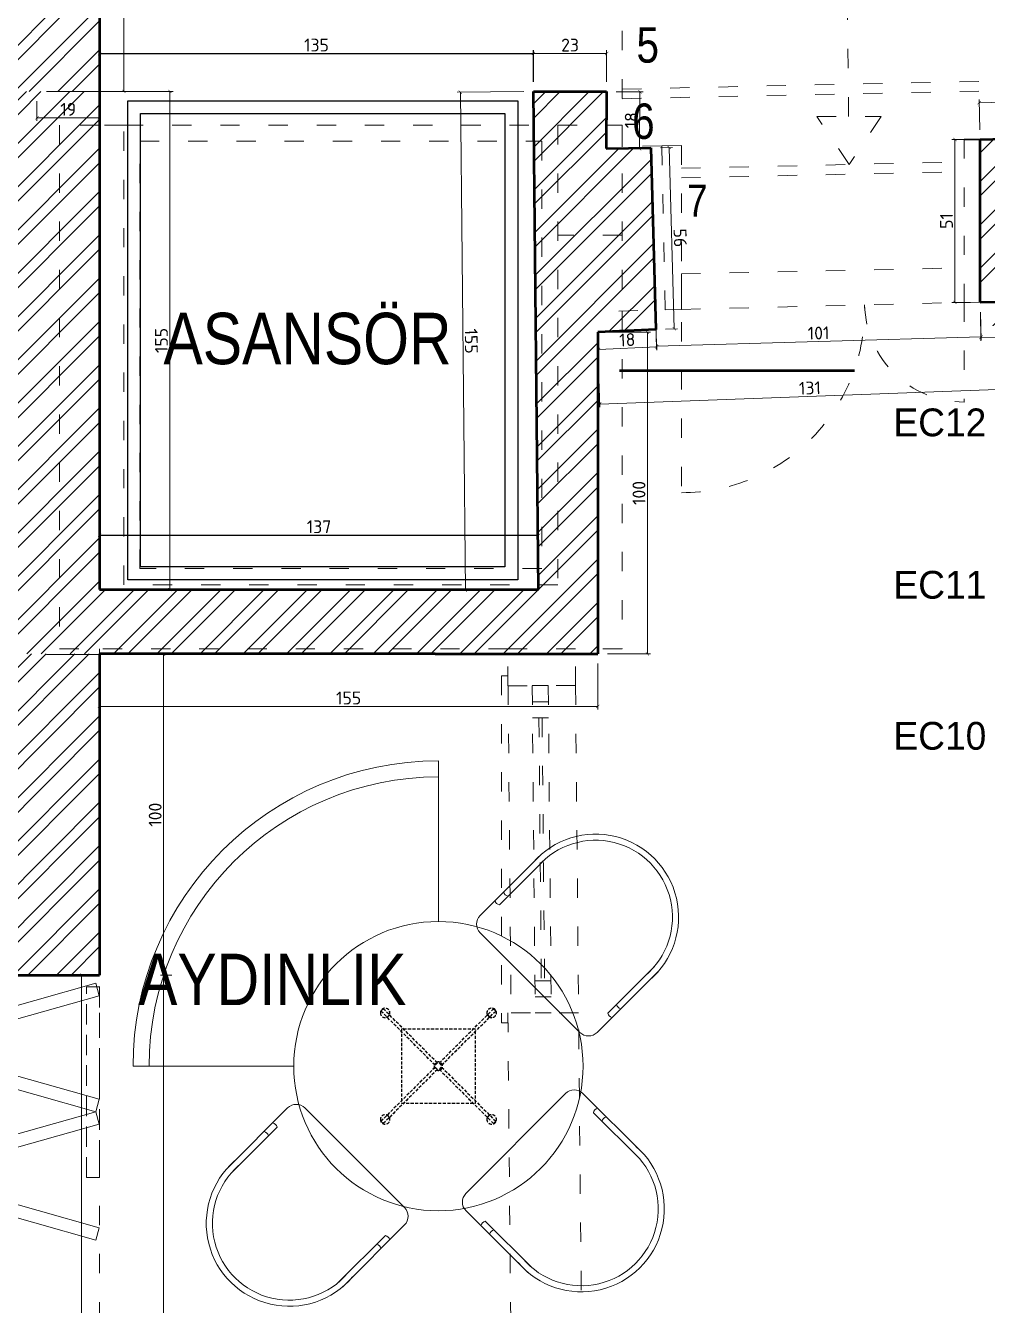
# Model space of a CAD drawing. Header units: inches. Extents: x -10121 to 9010, y 58067 to 62726.
# Drawn here: x 2100.6 to 2399.9, y 61036 to 61434.3 of the extents above; entities that cross this region are included whole.
import ezdxf
from ezdxf.enums import TextEntityAlignment as Align

# ---------------------------------------------------------------- set-up
doc = ezdxf.new("R2010")
doc.units = ezdxf.units.IN
for name, pattern in [('ACAD_ISO03W100', [30, 12, -18]), ('HIDDEN', [9.525, 6.35, -3.175]), ('HIDDEN2', [4.7625, 3.175, -1.5875])]:
    doc.linetypes.add(name, pattern=pattern)
for name, color, linetype, lineweight in [('A-DUVAR 0.20', 41, 'Continuous', 20), ('A-DUVAR 0.50', 40, 'Continuous', 50), ('Auto-Olcu', 33, 'Continuous', 15), ('Auto-Silik', 251, 'Continuous', 5), ('Auto-Silik_Cizgiler', 47, 'Continuous', 9), ('Auto-SilikCizgiler', 251, 'Continuous', 9), ('Auto-Tefris', 32, 'Continuous', 9), ('DOOR', 121, 'Continuous', 25), ('ELK', 1, 'Continuous', 35), ('MERDIVENLER', 30, 'Continuous', 25)]:
    doc.layers.add(name, color=color, linetype=linetype, lineweight=lineweight)
doc.layers.add('Auto-Hidden', color=8, linetype='HIDDEN2')
doc.layers.add('VİTRACONT', color=1, linetype='Continuous')
doc.styles.add('1-20', font='isocpeur.ttf', dxfattribs={"height": 4})
doc.styles.add('STYLE1', font='technic_.ttf')
doc.styles.add('TAKSİM', font='GOTHIC.TTF', dxfattribs={"height": 20})
doc.linetypes.add('BATTING', pattern='A,0.0001,-0.1,[134,ltypeshp.shx,S=0.1,R=0,X=-0.1,Y=0],-0.2,[134,ltypeshp.shx,S=0.1,R=180,X=0.1,Y=0],-0.1', length=0.4001)
doc.dimstyles.new('ölçü 1_20', dxfattribs={"dimtxt": 4, "dimasz": 1, "dimexe": 1, "dimexo": 3, "dimtad": 1, "dimdec": 0, "dimtxsty": '1-20', "dimblk": 'ARCHTICK', "dimcen": 1.5, "dimclrd": 256, "dimclre": 256, "dimclrt": 256, "dimadec": 0, "dimazin": 0, "dimtfac": 1, "dimtdec": 0, "dimtmove": 0, "dimatfit": 3, "dimldrblk": 'ARCHTICK', "dimfxl": 1, "dimlwd": -1, "dimlwe": -1, "dimarcsym": 0})

# ---------------------------------------------------------------- blocks, each defined once
blk = doc.blocks.new('_ARCHTICK')
at = {"color": 0, "linetype": 'ByBlock', "const_width": 0.15}
blk.add_lwpolyline([(-0.5, -0.5), (0.5, 0.5)], dxfattribs=at)
blk = doc.blocks.new('*D383')
at = {"layer": 'Auto-Olcu', "ltscale": 5, "transparency": 16777216}
for p, q in [((2397.68, 61345.16), (2397.84, 61336.23)), ((2409.42, 61345.37), (2409.59, 61336.44)), ((2409.57, 61337.44), (2397.82, 61337.23))]:
    blk.add_line(p, q, dxfattribs=at)
at = {"layer": 'DEFPOINTS', "color": 0, "ltscale": 5, "transparency": 16777216}
for p in [(2397.62, 61348.16), (2409.37, 61348.37), (2397.82, 61337.23)]:
    blk.add_point(p, dxfattribs=at)
at = {"layer": 'Auto-Olcu', "ltscale": 5, "transparency": 16777216}
for p, rotation in [((2397.82, 61337.23), 181.0545866306918), ((2409.57, 61337.44), 1.054586630691814)]:
    blk.add_blockref('_ARCHTICK', p, dxfattribs=dict(at, rotation=rotation))
at = {"layer": 'Auto-Olcu', "ltscale": 5, "transparency": 16777216, "insert": (2403.65, 61339.96), "char_height": 4, "attachment_point": 5, "rotation": 1.0546, "style": '1-20'}
blk.add_mtext('12', dxfattribs=at)
blk = doc.blocks.new('*D384')
at = {"layer": 'Auto-Olcu', "ltscale": 5, "transparency": 16777216}
for p, q in [((2397.71, 61345.16), (2397.95, 61336.42)), ((2296.68, 61342.3), (2296.92, 61333.56)), ((2397.93, 61337.42), (2296.9, 61334.56))]:
    blk.add_line(p, q, dxfattribs=at)
at = {"layer": 'DEFPOINTS', "color": 0, "ltscale": 5, "transparency": 16777216}
for p in [(2397.62, 61348.16), (2296.59, 61345.3), (2296.9, 61334.56)]:
    blk.add_point(p, dxfattribs=at)
at = {"layer": 'Auto-Olcu', "ltscale": 5, "transparency": 16777216}
for p, rotation in [((2397.93, 61337.42), 1.622024361104888), ((2296.9, 61334.56), 181.6220243611049)]:
    blk.add_blockref('_ARCHTICK', p, dxfattribs=dict(at, rotation=rotation))
at = {"layer": 'Auto-Olcu', "ltscale": 5, "transparency": 16777216, "insert": (2347.34, 61338.62), "char_height": 4, "attachment_point": 5, "rotation": 1.622, "style": '1-20'}
blk.add_mtext('101', dxfattribs=at)
blk = doc.blocks.new('*D385')
at = {"layer": 'Auto-Olcu', "ltscale": 5, "transparency": 16777216}
for p, q in [((2296.89, 61336.78), (2297.05, 61333.34)), ((2278.77, 61335.92), (2278.93, 61332.47)), ((2297.01, 61334.33), (2278.88, 61333.47))]:
    blk.add_line(p, q, dxfattribs=at)
at = {"layer": 'DEFPOINTS', "color": 0, "ltscale": 5, "transparency": 16777216}
for p in [(2278.63, 61338.91), (2296.75, 61339.77), (2278.88, 61333.47)]:
    blk.add_point(p, dxfattribs=at)
at = {"layer": 'Auto-Olcu', "ltscale": 5, "transparency": 16777216}
for p, rotation in [((2278.88, 61333.47), 182.7191437518302), ((2297.01, 61334.33), 2.719143751830266)]:
    blk.add_blockref('_ARCHTICK', p, dxfattribs=dict(at, rotation=rotation))
at = {"layer": 'Auto-Olcu', "ltscale": 5, "transparency": 16777216, "insert": (2287.82, 61336.53), "char_height": 4, "attachment_point": 5, "rotation": 2.7191, "style": '1-20'}
blk.add_mtext('18', dxfattribs=at)
blk = doc.blocks.new('*D386')
at = {"layer": 'Auto-Olcu', "ltscale": 5, "transparency": 16777216}
for p, q in [((2409.73, 61334.97), (2410.27, 61320.29)), ((2278.73, 61330.19), (2279.27, 61315.51)), ((2410.23, 61321.29), (2279.23, 61316.51))]:
    blk.add_line(p, q, dxfattribs=at)
at = {"layer": 'DEFPOINTS', "color": 0, "ltscale": 5, "transparency": 16777216}
for p in [(2409.63, 61337.97), (2278.63, 61333.19), (2279.23, 61316.51)]:
    blk.add_point(p, dxfattribs=at)
at = {"layer": 'Auto-Olcu', "ltscale": 5, "transparency": 16777216}
for p, rotation in [((2410.23, 61321.29), 2.089834020549919), ((2279.23, 61316.51), 182.0898340205499)]:
    blk.add_blockref('_ARCHTICK', p, dxfattribs=dict(at, rotation=rotation))
at = {"layer": 'Auto-Olcu', "ltscale": 5, "transparency": 16777216, "insert": (2344.64, 61321.52), "char_height": 4, "attachment_point": 5, "rotation": 2.0898, "style": '1-20'}
blk.add_mtext('131', dxfattribs=at)
blk = doc.blocks.new('*D387')
at = {"layer": 'Auto-Olcu', "ltscale": 5, "transparency": 16777216}
for p, q in [((2281.63, 61338.91), (2295.08, 61338.91)), ((2294.08, 61338.91), (2294.08, 61238.8)), ((2281.63, 61238.8), (2295.08, 61238.8))]:
    blk.add_line(p, q, dxfattribs=at)
at = {"layer": 'DEFPOINTS', "color": 0, "ltscale": 5, "transparency": 16777216}
for p in [(2278.63, 61338.91), (2278.63, 61238.8), (2294.08, 61238.8)]:
    blk.add_point(p, dxfattribs=at)
at = {"layer": 'Auto-Olcu', "ltscale": 5, "transparency": 16777216}
for p, rotation in [((2294.08, 61338.91), 90), ((2294.08, 61238.8), 270)]:
    blk.add_blockref('_ARCHTICK', p, dxfattribs=dict(at, rotation=rotation))
at = {"layer": 'Auto-Olcu', "ltscale": 5, "transparency": 16777216, "insert": (2291.45, 61288.86), "char_height": 4, "attachment_point": 5, "rotation": 90, "style": '1-20'}
blk.add_mtext('100', dxfattribs=at)
blk = doc.blocks.new('*D388')
at = {"layer": 'Auto-Olcu', "ltscale": 5, "transparency": 16777216}
for p, q in [((2123.62, 61235.8), (2123.62, 61221.42)), ((2278.63, 61235.8), (2278.63, 61221.42)), ((2278.63, 61222.42), (2123.62, 61222.42))]:
    blk.add_line(p, q, dxfattribs=at)
at = {"layer": 'DEFPOINTS', "color": 0, "ltscale": 5, "transparency": 16777216}
for p in [(2123.62, 61238.8), (2278.63, 61238.8), (2123.62, 61222.42)]:
    blk.add_point(p, dxfattribs=at)
at = {"layer": 'Auto-Olcu', "ltscale": 5, "transparency": 16777216, "rotation": 180}
blk.add_blockref('_ARCHTICK', (2123.62, 61222.42), dxfattribs=at)
at = {"layer": 'Auto-Olcu', "ltscale": 5, "transparency": 16777216}
blk.add_blockref('_ARCHTICK', (2278.63, 61222.42), dxfattribs=at)
at = {"layer": 'Auto-Olcu', "ltscale": 5, "transparency": 16777216, "insert": (2201.12, 61225.05), "char_height": 4, "attachment_point": 5, "style": '1-20'}
blk.add_mtext('155', dxfattribs=at)
blk = doc.blocks.new('*D389')
at = {"layer": 'Auto-Olcu', "ltscale": 5, "transparency": 16777216}
for p, q in [((2146.14, 61238.63), (2142.57, 61238.63)), ((2143.57, 61238.63), (2143.57, 61138.83)), ((2146.14, 61138.83), (2142.57, 61138.83))]:
    blk.add_line(p, q, dxfattribs=at)
at = {"layer": 'DEFPOINTS', "color": 0, "ltscale": 5, "transparency": 16777216}
for p in [(2149.14, 61238.63), (2143.57, 61138.83), (2149.14, 61138.83)]:
    blk.add_point(p, dxfattribs=at)
at = {"layer": 'Auto-Olcu', "ltscale": 5, "transparency": 16777216}
for p, rotation in [((2143.57, 61238.63), 90), ((2143.57, 61138.83), 270)]:
    blk.add_blockref('_ARCHTICK', p, dxfattribs=dict(at, rotation=rotation))
at = {"layer": 'Auto-Olcu', "ltscale": 5, "transparency": 16777216, "insert": (2140.94, 61188.73), "char_height": 4, "attachment_point": 5, "rotation": 90, "style": '1-20'}
blk.add_mtext('100', dxfattribs=at)
blk = doc.blocks.new('*D390')
at = {"layer": 'Auto-Olcu', "ltscale": 5, "transparency": 16777216}
for p, q in [((2107.14, 61138.83), (2119.05, 61138.83)), ((2118.05, 61138.83), (2118.05, 60654.95)), ((2107.14, 60654.95), (2119.05, 60654.95))]:
    blk.add_line(p, q, dxfattribs=at)
at = {"layer": 'DEFPOINTS', "color": 0, "ltscale": 5, "transparency": 16777216}
for p in [(2104.14, 61138.83), (2104.14, 60654.95), (2118.05, 60654.95)]:
    blk.add_point(p, dxfattribs=at)
at = {"layer": 'Auto-Olcu', "ltscale": 5, "transparency": 16777216}
for p, rotation in [((2118.05, 61138.83), 90), ((2118.05, 60654.95), 270)]:
    blk.add_blockref('_ARCHTICK', p, dxfattribs=dict(at, rotation=rotation))
at = {"layer": 'Auto-Olcu', "ltscale": 5, "transparency": 16777216, "insert": (2115.43, 60896.89), "char_height": 4, "attachment_point": 5, "rotation": 90, "style": '1-20'}
blk.add_mtext('484', dxfattribs=at)
blk = doc.blocks.new('*D392')
at = {"layer": 'Auto-Olcu', "ltscale": 5, "transparency": 16777216}
for p, q in [((2107.14, 61238.63), (2144.55, 61238.63)), ((2143.55, 61238.63), (2143.55, 60554.72)), ((2107.14, 60554.72), (2144.55, 60554.72))]:
    blk.add_line(p, q, dxfattribs=at)
at = {"layer": 'DEFPOINTS', "color": 0, "ltscale": 5, "transparency": 16777216}
for p in [(2104.14, 61238.63), (2104.14, 60554.72), (2143.55, 60554.72)]:
    blk.add_point(p, dxfattribs=at)
at = {"layer": 'Auto-Olcu', "ltscale": 5, "transparency": 16777216}
for p, rotation in [((2143.55, 61238.63), 90), ((2143.55, 60554.72), 270)]:
    blk.add_blockref('_ARCHTICK', p, dxfattribs=dict(at, rotation=rotation))
at = {"layer": 'Auto-Olcu', "ltscale": 5, "transparency": 16777216, "insert": (2140.93, 60896.67), "char_height": 4, "attachment_point": 5, "rotation": 90, "style": '1-20'}
blk.add_mtext('684', dxfattribs=at)
blk = doc.blocks.new('*D397')
at = {"layer": 'Auto-Olcu', "ltscale": 5, "transparency": 16777216}
for p, q in [((2126.63, 61413.8), (2146.5, 61413.8)), ((2145.5, 61413.8), (2145.5, 61258.8)), ((2126.63, 61258.8), (2146.5, 61258.8))]:
    blk.add_line(p, q, dxfattribs=at)
at = {"layer": 'DEFPOINTS', "color": 0, "ltscale": 5, "transparency": 16777216}
for p in [(2123.63, 61413.8), (2123.63, 61258.8), (2145.5, 61258.8)]:
    blk.add_point(p, dxfattribs=at)
at = {"layer": 'Auto-Olcu', "ltscale": 5, "transparency": 16777216}
for p, rotation in [((2145.5, 61413.8), 90), ((2145.5, 61258.8), 270)]:
    blk.add_blockref('_ARCHTICK', p, dxfattribs=dict(at, rotation=rotation))
at = {"layer": 'Auto-Olcu', "ltscale": 5, "transparency": 16777216, "insert": (2142.87, 61336.3), "char_height": 4, "attachment_point": 5, "rotation": 90, "style": '1-20'}
blk.add_mtext('155', dxfattribs=at)
blk = doc.blocks.new('*D399')
at = {"layer": 'Auto-Olcu', "ltscale": 5, "transparency": 16777216}
for p, q in [((2255.63, 61413.77), (2234.88, 61413.56)), ((2237.46, 61258.57), (2235.88, 61413.57)), ((2257.2, 61258.77), (2236.46, 61258.56))]:
    blk.add_line(p, q, dxfattribs=at)
at = {"layer": 'DEFPOINTS', "color": 0, "ltscale": 5, "transparency": 16777216}
for p in [(2235.88, 61413.57), (2258.63, 61413.8), (2260.2, 61258.8)]:
    blk.add_point(p, dxfattribs=at)
at = {"layer": 'Auto-Olcu', "ltscale": 5, "transparency": 16777216}
for p, rotation in [((2235.88, 61413.57), 90.5818153687293), ((2237.46, 61258.57), 270.5818153687293)]:
    blk.add_blockref('_ARCHTICK', p, dxfattribs=dict(at, rotation=rotation))
at = {"layer": 'Auto-Olcu', "ltscale": 5, "transparency": 16777216, "insert": (2239.29, 61336.1), "char_height": 4, "attachment_point": 5, "rotation": 270.5818, "style": '1-20'}
blk.add_mtext('155', dxfattribs=at)
blk = doc.blocks.new('*D400')
at = {"layer": 'Auto-Olcu', "ltscale": 5, "transparency": 16777216}
for p, q in [((2104.16, 61410.81), (2104.15, 61404.61)), ((2123.62, 61410.8), (2123.62, 61404.61)), ((2104.15, 61405.61), (2123.62, 61405.61))]:
    blk.add_line(p, q, dxfattribs=at)
at = {"layer": 'DEFPOINTS', "color": 0, "ltscale": 5, "transparency": 16777216}
for p in [(2104.16, 61413.81), (2123.63, 61413.8), (2123.62, 61405.61)]:
    blk.add_point(p, dxfattribs=at)
at = {"layer": 'Auto-Olcu', "ltscale": 5, "transparency": 16777216}
for p, rotation in [((2104.15, 61405.61), 179.9821032922821), ((2123.62, 61405.61), 359.9821032922821)]:
    blk.add_blockref('_ARCHTICK', p, dxfattribs=dict(at, rotation=rotation))
at = {"layer": 'Auto-Olcu', "ltscale": 5, "transparency": 16777216, "insert": (2113.89, 61408.23), "char_height": 4, "attachment_point": 5, "rotation": 359.9821, "style": '1-20'}
blk.add_mtext('19', dxfattribs=at)
blk = doc.blocks.new('*D402')
at = {"layer": 'Auto-Olcu', "ltscale": 5, "transparency": 16777216}
for p, q in [((2258.63, 61416.8), (2258.63, 61426.61)), ((2258.63, 61425.61), (2281.39, 61425.61)), ((2281.39, 61416.75), (2281.39, 61426.61))]:
    blk.add_line(p, q, dxfattribs=at)
at = {"layer": 'DEFPOINTS', "color": 0, "ltscale": 5, "transparency": 16777216}
for p in [(2281.39, 61425.61), (2258.63, 61413.8), (2281.39, 61413.75)]:
    blk.add_point(p, dxfattribs=at)
at = {"layer": 'Auto-Olcu', "ltscale": 5, "transparency": 16777216, "rotation": 180}
blk.add_blockref('_ARCHTICK', (2258.63, 61425.61), dxfattribs=at)
at = {"layer": 'Auto-Olcu', "ltscale": 5, "transparency": 16777216}
blk.add_blockref('_ARCHTICK', (2281.39, 61425.61), dxfattribs=at)
at = {"layer": 'Auto-Olcu', "ltscale": 5, "transparency": 16777216, "insert": (2270.01, 61428.23), "char_height": 4, "attachment_point": 5, "style": '1-20'}
blk.add_mtext('23', dxfattribs=at)
blk = doc.blocks.new('*D403')
at = {"layer": 'Auto-Olcu', "ltscale": 5, "transparency": 16777216}
for p, q in [((2284.39, 61413.73), (2292.73, 61413.68)), ((2291.73, 61413.68), (2291.62, 61395.96)), ((2284.28, 61396.01), (2292.62, 61395.96))]:
    blk.add_line(p, q, dxfattribs=at)
at = {"layer": 'DEFPOINTS', "color": 0, "ltscale": 5, "transparency": 16777216}
for p in [(2281.39, 61413.75), (2281.28, 61396.03), (2291.62, 61395.96)]:
    blk.add_point(p, dxfattribs=at)
at = {"layer": 'Auto-Olcu', "ltscale": 5, "transparency": 16777216}
for p, rotation in [((2291.73, 61413.68), 89.63856611540585), ((2291.62, 61395.96), 269.6385661154059)]:
    blk.add_blockref('_ARCHTICK', p, dxfattribs=dict(at, rotation=rotation))
at = {"layer": 'Auto-Olcu', "ltscale": 5, "transparency": 16777216, "insert": (2289.05, 61404.84), "char_height": 4, "attachment_point": 5, "rotation": 89.6386, "style": '1-20'}
blk.add_mtext('18', dxfattribs=at)
blk = doc.blocks.new('*D404')
at = {"layer": 'Auto-Olcu', "ltscale": 5, "transparency": 16777216}
for p, q in [((2298.15, 61396.29), (2301.85, 61396.4)), ((2300.85, 61396.37), (2302.45, 61339.94)), ((2299.75, 61339.86), (2303.45, 61339.96))]:
    blk.add_line(p, q, dxfattribs=at)
at = {"layer": 'DEFPOINTS', "color": 0, "ltscale": 5, "transparency": 16777216}
for p in [(2295.15, 61396.21), (2296.75, 61339.77), (2302.45, 61339.94)]:
    blk.add_point(p, dxfattribs=at)
at = {"layer": 'Auto-Olcu', "ltscale": 5, "transparency": 16777216}
for p, rotation in [((2300.85, 61396.37), 91.62202436107081), ((2302.45, 61339.94), 271.6220243610708)]:
    blk.add_blockref('_ARCHTICK', p, dxfattribs=dict(at, rotation=rotation))
at = {"layer": 'Auto-Olcu', "ltscale": 5, "transparency": 16777216, "insert": (2304.28, 61368.23), "char_height": 4, "attachment_point": 5, "rotation": 271.622, "style": '1-20'}
blk.add_mtext('56', dxfattribs=at)
blk = doc.blocks.new('*D405')
at = {"layer": 'Auto-Olcu', "ltscale": 5, "transparency": 16777216}
for p, q in [((2394.62, 61398.83), (2388.76, 61398.83)), ((2389.76, 61398.83), (2389.76, 61348.16)), ((2394.62, 61348.16), (2388.76, 61348.16))]:
    blk.add_line(p, q, dxfattribs=at)
at = {"layer": 'DEFPOINTS', "color": 0, "ltscale": 5, "transparency": 16777216}
for p in [(2397.62, 61398.83), (2389.76, 61348.16), (2397.62, 61348.16)]:
    blk.add_point(p, dxfattribs=at)
at = {"layer": 'Auto-Olcu', "ltscale": 5, "transparency": 16777216}
for p, rotation in [((2389.76, 61398.83), 90), ((2389.76, 61348.16), 270)]:
    blk.add_blockref('_ARCHTICK', p, dxfattribs=dict(at, rotation=rotation))
at = {"layer": 'Auto-Olcu', "ltscale": 5, "transparency": 16777216, "insert": (2387.13, 61373.49), "char_height": 4, "attachment_point": 5, "rotation": 90, "style": '1-20'}
blk.add_mtext('51', dxfattribs=at)
blk = doc.blocks.new('*D406')
at = {"layer": 'Auto-Olcu', "ltscale": 5, "transparency": 16777216}
for p, q in [((2107.16, 61557.46), (2132.19, 61557.46)), ((2131.19, 61413.81), (2131.19, 61557.46)), ((2107.16, 61413.81), (2132.19, 61413.81))]:
    blk.add_line(p, q, dxfattribs=at)
at = {"layer": 'DEFPOINTS', "color": 0, "ltscale": 5, "transparency": 16777216}
for p in [(2104.16, 61557.46), (2131.19, 61557.46), (2104.16, 61413.81)]:
    blk.add_point(p, dxfattribs=at)
at = {"layer": 'Auto-Olcu', "ltscale": 5, "transparency": 16777216}
for p, rotation in [((2131.19, 61557.46), 90), ((2131.19, 61413.81), 270)]:
    blk.add_blockref('_ARCHTICK', p, dxfattribs=dict(at, rotation=rotation))
at = {"layer": 'Auto-Olcu', "ltscale": 5, "transparency": 16777216, "insert": (2128.56, 61485.63), "char_height": 4, "attachment_point": 5, "rotation": 90, "style": '1-20'}
blk.add_mtext('144', dxfattribs=at)
blk = doc.blocks.new('*D434')
at = {"layer": 'Auto-Olcu', "ltscale": 5, "transparency": 16777216}
for p, q in [((2548.45, 61414.38), (2397.31, 61410.3)), ((2548.68, 61405.91), (2548.42, 61415.38)), ((2397.54, 61401.83), (2397.28, 61411.3))]:
    blk.add_line(p, q, dxfattribs=at)
at = {"layer": 'DEFPOINTS', "color": 0, "ltscale": 5, "transparency": 16777216}
for p in [(2397.31, 61410.3), (2548.76, 61402.91), (2397.62, 61398.83)]:
    blk.add_point(p, dxfattribs=at)
at = {"layer": 'Auto-Olcu', "ltscale": 5, "transparency": 16777216}
for p, rotation in [((2548.45, 61414.38), 1.545318597357266), ((2397.31, 61410.3), 181.5453185973573)]:
    blk.add_blockref('_ARCHTICK', p, dxfattribs=dict(at, rotation=rotation))
at = {"layer": 'Auto-Olcu', "ltscale": 5, "transparency": 16777216, "insert": (2472.81, 61414.97), "char_height": 4, "attachment_point": 5, "rotation": 1.5453, "style": '1-20'}
blk.add_mtext('151', dxfattribs=at)
blk = doc.blocks.new('45')
at = {"layer": 'Auto-Hidden', "ltscale": 0.3}
for p, q in [((177649.71, -24069.94), (177649.01, -24070.65)), ((177665.85, -24087.49), (177649.01, -24070.65)), ((177666.56, -24086.79), (177649.71, -24069.94)), ((177667.19, -24086.79), (177684.03, -24069.94)), ((177667.89, -24087.49), (177684.74, -24070.65)), ((177684.03, -24069.94), (177684.74, -24070.65)), ((177651.63, -24071.85), (177650.92, -24072.56)), ((177682.12, -24071.85), (177682.82, -24072.56)), ((177665.85, -24088.12), (177649.01, -24104.97)), ((177666.56, -24088.83), (177649.71, -24105.67)), ((177666.56, -24086.79), (177665.85, -24087.49)), ((177666.56, -24088.83), (177665.85, -24088.12)), ((177667.19, -24086.79), (177667.89, -24087.49)), ((177667.19, -24088.83), (177667.89, -24088.12)), ((177667.19, -24088.83), (177684.03, -24105.67)), ((177667.89, -24088.12), (177684.74, -24104.97)), ((177649.71, -24105.67), (177649.01, -24104.97)), ((177651.63, -24103.76), (177650.92, -24103.05)), ((177682.12, -24103.76), (177682.82, -24103.05)), ((177684.03, -24105.67), (177684.74, -24104.97))]:
    blk.add_line(p, q, dxfattribs=at)
blk.add_lwpolyline([(177678.37, -24099.31), (177655.37, -24099.31), (177655.37, -24076.31), (177678.37, -24076.31)], close=True, dxfattribs=at)
for centre, radius in [((177650.29, -24071.24), 1.48), ((177683.45, -24071.24), 1.48), ((177666.87, -24087.81), 1.32), ((177650.29, -24104.38), 1.48), ((177683.45, -24104.38), 1.48)]:
    blk.add_circle(centre, radius, dxfattribs=at)
at = {"layer": 'Auto-Tefris', "linetype": 'Continuous'}
blk.add_circle((177666.87, -24087.81), 45, dxfattribs=at)
blk = doc.blocks.new('RT2')
at = {"layer": 'Auto-Tefris'}
for p, q in [((142.89, -17093.63), (114.98, -17118.61)), ((190.59, -17139.05), (150.31, -17094.04)), ((137.92, -17101.6), (116.81, -17120.49)), ((162.74, -17171.03), (190.18, -17146.47)), ((161.05, -17169.01), (181.71, -17150.52)), ((114.32, -17166.72), (114.35, -17166.76)), ((114.35, -17166.76), (114.32, -17166.72))]:
    blk.add_line(p, q, dxfattribs=at)
for centre, radius, start, end in [((146.39, -17097.54), 5.25, 41.8311, 131.8311), ((131.48, -17105.6), 2.58, 11.2162, 72.446), ((135.4, -17102.1), 2.58, 11.2162, 72.446), ((140.83, -17143.03), 35.56, 127.0222, 315.6258), ((140.83, -17143.03), 32.93, 127.0222, 315.6258), ((186.68, -17142.55), 5.25, 311.8311, 41.8311), ((180.94, -17152.98), 2.58, 11.2162, 72.446), ((177.02, -17156.48), 2.58, 11.2162, 72.446)]:
    blk.add_arc(centre, radius, start, end, dxfattribs=at)

msp = doc.modelspace()

# ---------------------------------------------------------------- hatches: boundary and pattern name
at = {"layer": 'Auto-Silik_Cizgiler'}
h = msp.add_hatch(dxfattribs=at)
h.set_pattern_fill('ANSI32', color=256)
h.set_pattern_definition([(45, (24164.5215, 46545.344), (-6.735192, 6.735192), []), (45, (24169.012, 46545.344), (-6.735192, 6.735192), [])])
h.paths.add_polyline_path([(2123.62, 61413.81), (2089.14, 61413.81), (2089.14, 61557.46), (2123.62, 61557.46)])
h = msp.add_hatch(dxfattribs=at)
h.set_pattern_fill('ANSI32', color=256)
h.set_pattern_definition([(45, (-18107.958, 83650.127), (-6.735192, 6.735192), []), (45, (-18103.468, 83650.127), (-6.735192, 6.735192), [])])
h.paths.add_polyline_path([(2089.14, 61338.39), (2089.14, 61364.22), (2089.14, 61413.81), (2123.63, 61413.8), (2123.63, 61258.8), (2260.2, 61258.8), (2258.63, 61413.76), (2281.39, 61413.75), (2281.28, 61396.03), (2295.15, 61396.21), (2296.75, 61339.77), (2278.63, 61338.91), (2278.63, 61238.8), (2089.14, 61238.8), (2089.14, 61339.1)])
h = msp.add_hatch(dxfattribs=at)
h.set_pattern_fill('ANSI32', color=256)
h.set_pattern_definition([(45, (22874.263, 50678.464), (-6.735192, 6.735192), []), (45, (22878.7535, 50678.464), (-6.735192, 6.735192), [])])
h.paths.add_polyline_path([(2089.14, 61238.8), (2123.62, 61238.8), (2123.62, 61138.83), (2089.14, 61138.83)])

# ---------------------------------------------------------------- linework, layer by layer
at = {"layer": 'A-DUVAR 0.20', "linetype": 'ACAD_ISO03W100', "ltscale": 0.5}
msp.add_line((2123.63, 61364.22), (2123.63, 61701.08), dxfattribs=at)
at = {"layer": 'A-DUVAR 0.50'}
for p, q in [((2123.61, 61557.46), (2123.63, 61413.81)), ((2123.63, 61413.81), (2123.63, 61413.8)), ((2123.63, 61413.8), (2123.63, 61258.8)), ((2258.63, 61413.76), (2281.39, 61413.75)), ((2260.2, 61258.8), (2258.63, 61413.76)), ((2281.39, 61413.75), (2281.28, 61396.03)), ((2397.62, 61398.83), (2548.76, 61402.91)), ((2281.28, 61396.03), (2295.15, 61396.21)), ((2295.15, 61396.21), (2296.75, 61339.77)), ((2397.62, 61348.16), (2397.62, 61398.83)), ((2409.37, 61348.37), (2397.62, 61348.16)), ((2296.75, 61339.77), (2278.63, 61338.91)), ((2123.63, 61258.8), (2260.2, 61258.8)), ((2123.62, 61238.8), (2123.62, 61138.83)), ((2123.62, 61238.8), (2123.62, 61138.83)), ((2089.08, 61138.83), (2123.62, 61138.83)), ((2089.08, 61138.83), (2123.62, 61138.83))]:
    msp.add_line(p, q, dxfattribs=at)
for points in [[(2278.63, 61338.91), (2278.63, 61238.8)], [(2228.02, 61238.8), (2123.62, 61238.8)], [(2228.02, 61238.8), (2278.63, 61238.8)]]:
    msp.add_lwpolyline(points, dxfattribs=at)
at = {"layer": 'A-DUVAR 0.50', "linetype": 'BATTING', "ltscale": 15}
msp.add_lwpolyline([(2285.44, 61326.96), (2358.53, 61326.96)], dxfattribs=at)
at = {"layer": 'Auto-Silik', "linetype": 'HIDDEN'}
msp.add_lwpolyline([(2123.62, 61075.83), (2119.62, 61075.83), (2119.62, 61135.12), (2123.62, 61135.12)], close=True, dxfattribs=at)
at = {"layer": 'Auto-Silik_Cizgiler'}
for p, q in [((2397.62, 61354.33), (2443.35, 61400.06)), ((2397.62, 61358.82), (2438.74, 61399.94)), ((2397.62, 61367.8), (2429.51, 61399.69)), ((2397.62, 61372.29), (2424.9, 61399.56)), ((2397.62, 61381.27), (2415.67, 61399.32)), ((2397.62, 61385.76), (2411.05, 61399.19)), ((2397.62, 61394.74), (2401.82, 61398.94))]:
    msp.add_line(p, q, dxfattribs=at)
at = {"layer": 'Auto-SilikCizgiler', "color": 1, "linetype": 'ACAD_ISO03W100', "ltscale": 0.5, "true_color": 0xe60000}
for p, q in [((2123.65, 61403.3), (2123.65, 61557.66)), ((2286.21, 61396.61), (2286.21, 61464.54)), ((2123.65, 61403.3), (2111.21, 61403.3)), ((2111.21, 61403.3), (2111.21, 61240.3)), ((2131.21, 61403.3), (2123.65, 61403.3)), ((2131.21, 61403.3), (2266.21, 61403.3)), ((2266.21, 61403.3), (2286.21, 61403.3)), ((2286.21, 61403.3), (2286.21, 61345.5)), ((2299.65, 61345.83), (2298.55, 61396.88)), ((2397.64, 61399.02), (2397.65, 61348.27)), ((2286.21, 61369.05), (2266.21, 61369.05)), ((2304.65, 61357), (2304.65, 61288.94)), ((2304.65, 61345.95), (2392.65, 61348.15)), ((2392.65, 61348.15), (2392.65, 61317.14)), ((2397.65, 61348.27), (2409.65, 61348.57)), ((2285.14, 61345.47), (2299.65, 61345.83)), ((2286.21, 61345.5), (2286.21, 61240.3)), ((2111.21, 61240.3), (2123.65, 61240.3)), ((2250.66, 61240.3), (2123.65, 61240.3)), ((2123.65, 61240.3), (2123.65, 61127.05)), ((2250.66, 61228.88), (2250.66, 61240.3)), ((2250.66, 61240.3), (2271.72, 61240.3)), ((2286.21, 61240.3), (2271.72, 61240.3)), ((2271.72, 61228.89), (2271.72, 61240.3)), ((2250.66, 61228.88), (2271.72, 61228.89)), ((2258.23, 61228.88), (2259.18, 61127.05)), ((2263.23, 61228.89), (2264.18, 61127.04)), ((2271.72, 61228.89), (2272.67, 61127.03)), ((2260.32, 61218.89), (2261.08, 61137.04)), ((2261.32, 61218.89), (2262.08, 61137.04)), ((2123.65, 61127.05), (2123.65, 61031.79)), ((2250.66, 61127.05), (2251.55, 61031.79)), ((2272.67, 61127.03), (2250.66, 61127.05)), ((2273.62, 61025.79), (2272.67, 61127.03))]:
    msp.add_line(p, q, dxfattribs=at)
for points in [[(2356.66, 61406.05), (2356.28, 61441.05), (2356.01, 61466.05), (2355.73, 61491.05), (2355.46, 61516.05), (2355, 61558.19)], [(2286.21, 61414.52), (2427.8, 61417.6)], [(2286.27, 61411.53), (2426.96, 61414.58)], [(2266.21, 61403.3), (2266.21, 61260.3), (2131.21, 61260.3), (2131.21, 61403.3)], [(2551.74, 61402.35), (2397.64, 61399.02)], [(2298.55, 61396.88), (2286.21, 61396.61)], [(2304.65, 61397.01), (2304.65, 61345.95), (2299.65, 61345.83), (2298.55, 61396.88), (2304.65, 61397.01)], [(2392.65, 61398.91), (2392.65, 61348.15), (2397.65, 61348.27), (2397.64, 61399.02)], [(2392.65, 61398.91), (2397.64, 61399.02)], [(2304.65, 61389.92), (2392.65, 61391.83)], [(2304.65, 61386.92), (2392.71, 61388.83)], [(2304.65, 61357), (2392.65, 61358.91)], [(2250.66, 61231.92), (2248.67, 61231.93)], [(2248.67, 61231.93), (2248.7, 61123.99)], [(2250.72, 61228.88), (2251.67, 61127.02)], [(2263.23, 61228.89), (2258.23, 61228.89)], [(2263.27, 61223.89), (2258.27, 61223.89)], [(2263.32, 61218.89), (2258.32, 61218.89)], [(2264.08, 61137.04), (2259.08, 61137.05)], [(2264.13, 61132.04), (2259.13, 61132.05)], [(2264.16, 61127.04), (2259.18, 61127.05)], [(2250.69, 61124.01), (2248.7, 61123.99)]]:
    msp.add_lwpolyline(points, dxfattribs=at)
for points in [[(2356.82, 61391.05), (2346.82, 61406.05), (2366.82, 61406.05), (2356.82, 61391.05)], [(2136.21, 61398.3), (2261.21, 61398.3), (2261.21, 61265.3), (2136.21, 61265.3)]]:
    msp.add_lwpolyline(points, close=True, dxfattribs=at)
for centre, radius, start, end in [((2304.65, 61345.95), 57.02, 270, 1.4284), ((2392.65, 61348.15), 31.01, 181.4284, 270)]:
    msp.add_arc(centre, radius, start, end, dxfattribs=at)
at = {"layer": 'Auto-Tefris', "ltscale": 2}
for p, q in [((2229.05, 61155.48), (2229.05, 61205.48)), ((2184.05, 61110.48), (2134.05, 61110.48))]:
    msp.add_line(p, q, dxfattribs=at)
for points in [[(2066.48, 61116.29), (2065.39, 61120.14), (2122.45, 61136.26), (2123.54, 61132.41)], [(2066.48, 61116.29), (2065.39, 61112.44), (2122.45, 61096.32), (2123.54, 61100.17)], [(2066.48, 61076.34), (2065.39, 61080.19), (2122.45, 61096.32), (2123.54, 61092.47)], [(2066.48, 61076.34), (2065.39, 61072.49), (2122.45, 61056.37), (2123.54, 61060.22)]]:
    msp.add_lwpolyline(points, close=True, dxfattribs=at)
for radius in [95, 90]:
    msp.add_arc((2229.05, 61110.48), radius, 90, 180, dxfattribs=at)
at = {"layer": 'DOOR'}
msp.add_lwpolyline([(2392.63, 61398.72), (2397.62, 61398.83)], dxfattribs=at)
at = {"layer": 'MERDIVENLER'}
for points in [[(2132.42, 61410.91), (2253.74, 61410.91), (2253.74, 61261.87), (2132.42, 61261.87)], [(2136.42, 61406.91), (2249.74, 61406.91), (2249.74, 61265.87), (2136.42, 61265.87)]]:
    msp.add_lwpolyline(points, close=True, dxfattribs=at)

# ---------------------------------------------------------------- block references
at = {"extrusion": (0, 0, -1), "zscale": -1}
for p, rotation in [((175437.82, 37022.67), 180), ((-26316.86, -116556.39), 90)]:
    msp.add_blockref('45', p, dxfattribs=dict(at, rotation=rotation))
at = {"layer": 'VİTRACONT', "lineweight": 50}
for p, xscale, yscale, zscale, rotation in [((3072.69, 48736.02), 0.7260000000000031, 0.7260000000000031, 0.7260000000000031, 183.1902956534248), ((-10145.86, 60248.82), 0.7260000000000009, 0.7260000000000009, 0.7260000000000009, 93.29416271858419)]:
    msp.add_blockref('RT2', p, dxfattribs=dict(at, xscale=xscale, yscale=yscale, zscale=zscale, rotation=rotation))
at = {"layer": 'VİTRACONT', "lineweight": 50, "extrusion": (0, 0, -1), "xscale": 0.7260000000000021, "yscale": 0.7260000000000021, "zscale": -0.7260000000000011, "rotation": 93.19029565342468}
msp.add_blockref('RT2', (-14603.51, 60266.84), dxfattribs=at)

# ---------------------------------------------------------------- texts
at = {"layer": 'Auto-SilikCizgiler', "color": 1, "linetype": 'ACAD_ISO03W100', "ltscale": 0.5, "true_color": 0xe60000, "style": 'STYLE1'}
for s, height, p in [('5', 11, (2290.68, 61422.76)), ('6', 11, (2289.32, 61399.04)), ('7', 10, (2306.4, 61374.81)), ('ASANSÖR', 16, (2143.53, 61328.92)), ('AYDINLIK', 16, (2135.62, 61129.47))]:
    msp.add_text(s, height=height, dxfattribs=at).set_placement(p)
at = {"layer": 'ELK', "color": 1, "style": 'TAKSİM'}
for s, p in [('EC12', (2385.07, 61306.5)), ('EC11', (2385.07, 61255.96)), ('EC10', (2385.07, 61208.96))]:
    msp.add_text(s, height=8.64, dxfattribs=at).set_placement(p, align=Align.CENTER)

# ---------------------------------------------------------------- dimensions: what is measured, and where the dimension line sits
at = {"layer": 'Auto-Olcu', "ltscale": 5}
for p1, p2, distance, picture, middle in [((2104.16, 61413.81), (2104.16, 61557.46), -27.03, '*D406', (2128.56, 61485.63)), ((2548.76, 61402.91), (2397.62, 61398.83), -11.48, '*D434', (2472.81, 61414.97)), ((2104.16, 61413.81), (2123.63, 61413.8), -8.19, '*D400', (2113.89, 61408.23)), ((2123.63, 61413.8), (2123.63, 61258.8), 21.87, '*D397', (2142.87, 61336.3)), ((2260.2, 61258.8), (2258.63, 61413.8), 22.74, '*D399', (2239.29, 61336.1)), ((2281.39, 61413.75), (2281.28, 61396.03), 10.34, '*D403', (2289.05, 61404.84)), ((2295.15, 61396.21), (2296.75, 61339.77), 5.71, '*D404', (2304.28, 61368.23)), ((2397.62, 61398.83), (2397.62, 61348.16), -7.86, '*D405', (2387.13, 61373.49)), ((2397.62, 61348.16), (2296.59, 61345.3), 10.74, '*D384', (2347.34, 61338.62)), ((2409.37, 61348.37), (2397.62, 61348.16), 10.93, '*D383', (2403.65, 61339.96)), ((2296.75, 61339.77), (2278.63, 61338.91), 5.45, '*D385', (2287.82, 61336.53)), ((2278.63, 61338.91), (2278.63, 61238.8), 15.45, '*D387', (2291.45, 61288.86)), ((2409.63, 61337.97), (2278.63, 61333.19), 16.69, '*D386', (2344.64, 61321.52)), ((2104.14, 61238.63), (2104.14, 60554.72), 39.41, '*D392', (2140.93, 60896.67)), ((2278.63, 61238.8), (2123.62, 61238.8), 16.37, '*D388', (2201.12, 61225.05)), ((2149.14, 61238.63), (2149.14, 61138.83), -5.57, '*D389', (2140.94, 61188.73))]:
    dim = msp.add_aligned_dim(p1=p1, p2=p2, distance=distance, dimstyle='ölçü 1_20', dxfattribs=at)
    dim.commit()
    dim.dimension.update_dxf_attribs({"geometry": picture, "text_midpoint": middle})
msp.add_linear_dim(base=(2258.63, 61425.61), p1=(2123.63, 61413.8), p2=(2258.63, 61413.8), dimstyle='ölçü 1_20', dxfattribs=at).render()
dim = msp.add_linear_dim(base=(2281.39, 61425.61), p1=(2258.63, 61413.8), p2=(2281.39, 61413.75), dimstyle='ölçü 1_20', dxfattribs=at)
dim.commit()
dim.dimension.update_dxf_attribs({"geometry": '*D402', "text_midpoint": (2270.01, 61428.23)})
msp.add_aligned_dim(p1=(2123.63, 61258.8), p2=(2260.2, 61258.8), distance=16.91, dimstyle='ölçü 1_20', dxfattribs=at).render()
dim = msp.add_linear_dim(base=(2118.05, 60654.95), p1=(2104.14, 61138.83), p2=(2104.14, 60654.95), angle=90, dimstyle='ölçü 1_20', dxfattribs=at)
dim.commit()
dim.dimension.update_dxf_attribs({"geometry": '*D390', "text_midpoint": (2115.43, 60896.89)})

doc.saveas('drawing.dxf')
